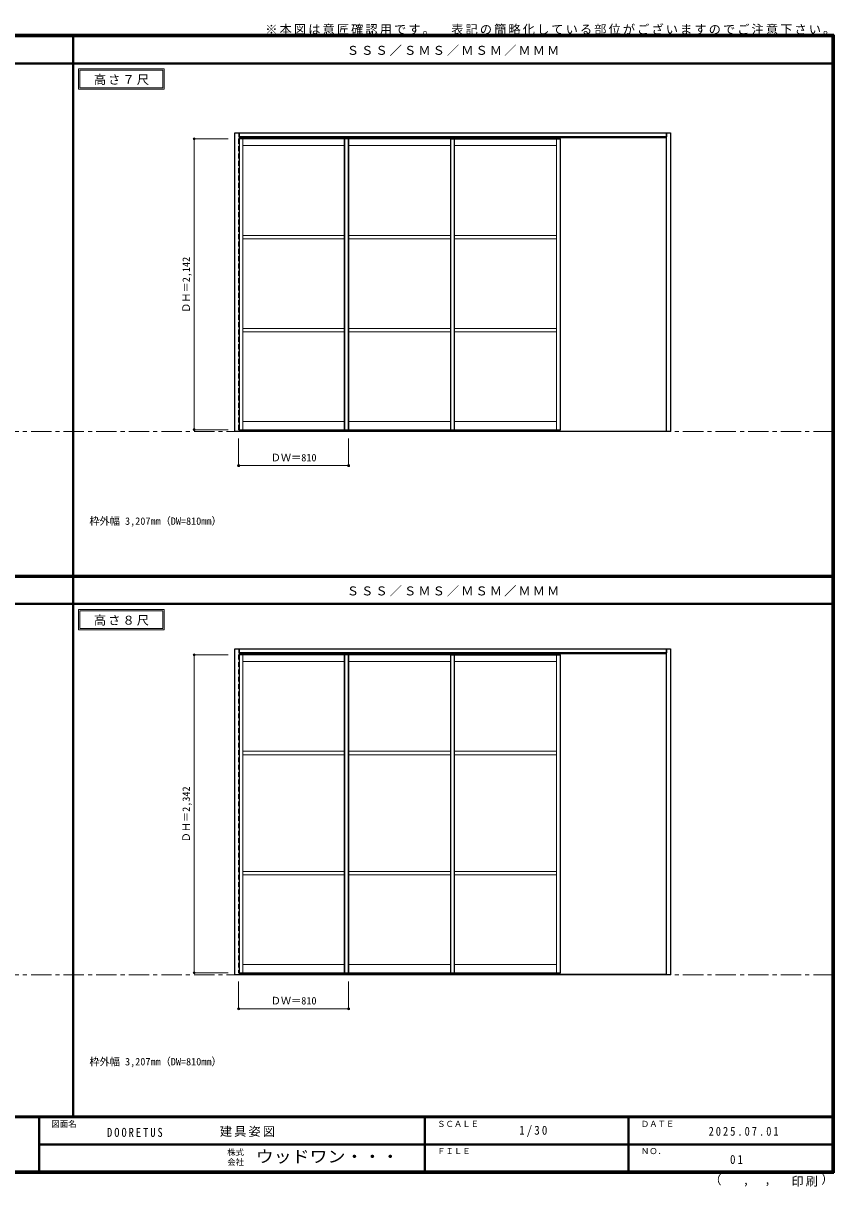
# Model space of a CAD drawing. Units: millimetres, scale not verified. Extents: x -6000 to 5700, y -4307 to 4260.
# Drawn here: x -267 to 5700, y -4307 to 4260 of the extents above; entities that cross this region are included whole.
import ezdxf
from ezdxf.enums import TextEntityAlignment as Align

# ---------------------------------------------------------------- set-up
doc = ezdxf.new("R2010")
doc.units = ezdxf.units.MM
doc.header["$LTSCALE"] = 30
doc.header["$PDMODE"] = 32
doc.header["$PDSIZE"] = 15
doc.linetypes.add('CHAIN1', pattern=[8, 5, -1, 1, -1])
doc.linetypes.add('DASHED1', pattern=[1.8, 1.2, -0.6])
for name, color, linetype, lineweight in [('0-1_通り芯', 7, 'CHAIN1', 18), ('0-2_扉', 7, 'Continuous', 18), ('0-4_枠', 7, 'Continuous', 18), ('0-A_文字', 7, 'Continuous', 18), ('0-B_寸法', 7, 'Continuous', 9), ('F-1_枠', 6, 'Continuous', 40)]:
    doc.layers.add(name, color=color, linetype=linetype, lineweight=lineweight)
doc.layers.add('F-A_文字', color=7, linetype='Continuous')
doc.styles.add('ＭＳ ゴシック', font='')
doc.styles.get('ＭＳ ゴシック').set_extended_font_data('MS Gothic')

msp = doc.modelspace()

# ---------------------------------------------------------------- linework, layer by layer
at = {"layer": '0-1_通り芯'}
for p, q in [((-5490, 1253), (5690, 1253)), ((-5490, -2746.25), (5700, -2746.25))]:
    msp.add_line(p, q, dxfattribs=at)
at = {"layer": '0-2_扉', "color": 4, "linetype": 'DASHED1', "lineweight": 9}
for p, q in [((1318.5, 3409.5), (1318.5, 1267.5)), ((1321.5, 3409.5), (1318.5, 3409.5)), ((1318.5, 1267.5), (1321.5, 1267.5)), ((1318.5, -389.75), (1318.5, -2731.75)), ((1321.5, -389.75), (1318.5, -389.75)), ((1318.5, -2731.75), (1321.5, -2731.75))]:
    msp.add_line(p, q, dxfattribs=at)
at = {"layer": '0-2_扉'}
for p, q in [((1348.5, 3409.5), (1348.5, 1267.5)), ((2098.5, 3359.5), (1348.5, 3359.5)), ((2098.5, 1267.5), (2098.5, 3409.5)), ((2128.5, 3409.5), (2128.5, 1267.5)), ((2878.5, 3359.5), (2128.5, 3359.5)), ((2878.5, 1267.5), (2878.5, 3409.5)), ((2908.5, 3409.5), (2908.5, 1267.5)), ((3658.5, 3359.5), (2908.5, 3359.5)), ((3658.5, 1267.5), (3658.5, 3409.5)), ((2098.5, 2698.5), (1348.5, 2698.5)), ((2098.5, 2673.5), (1348.5, 2673.5)), ((2878.5, 2698.5), (2128.5, 2698.5)), ((2878.5, 2673.5), (2128.5, 2673.5)), ((3658.5, 2698.5), (2908.5, 2698.5)), ((3658.5, 2673.5), (2908.5, 2673.5)), ((2098.5, 2013), (1348.5, 2013)), ((2098.5, 1988), (1348.5, 1988)), ((2878.5, 2013), (2128.5, 2013)), ((2878.5, 1988), (2128.5, 1988)), ((3658.5, 2013), (2908.5, 2013)), ((3658.5, 1988), (2908.5, 1988)), ((1348.5, 1327.5), (2098.5, 1327.5)), ((2128.5, 1327.5), (2878.5, 1327.5)), ((2908.5, 1327.5), (3658.5, 1327.5)), ((1348.5, -389.75), (1348.5, -2731.75)), ((2098.5, -2731.75), (2098.5, -389.75)), ((2128.5, -389.75), (2128.5, -2731.75)), ((2878.5, -2731.75), (2878.5, -389.75)), ((2908.5, -389.75), (2908.5, -2731.75)), ((3658.5, -2731.75), (3658.5, -389.75)), ((2098.5, -439.75), (1348.5, -439.75)), ((2878.5, -439.75), (2128.5, -439.75)), ((3658.5, -439.75), (2908.5, -439.75)), ((2098.5, -1100.75), (1348.5, -1100.75)), ((2878.5, -1100.75), (2128.5, -1100.75)), ((3658.5, -1100.75), (2908.5, -1100.75)), ((2098.5, -1125.75), (1348.5, -1125.75)), ((2878.5, -1125.75), (2128.5, -1125.75)), ((3658.5, -1125.75), (2908.5, -1125.75)), ((2098.5, -1986.25), (1348.5, -1986.25)), ((2098.5, -2011.25), (1348.5, -2011.25)), ((2878.5, -1986.25), (2128.5, -1986.25)), ((2878.5, -2011.25), (2128.5, -2011.25)), ((3658.5, -1986.25), (2908.5, -1986.25)), ((3658.5, -2011.25), (2908.5, -2011.25)), ((1348.5, -2671.75), (2098.5, -2671.75)), ((2128.5, -2671.75), (2878.5, -2671.75)), ((2908.5, -2671.75), (3658.5, -2671.75))]:
    msp.add_line(p, q, dxfattribs=at)
at = {"layer": '0-2_扉', "color": 3, "lineweight": 25}
for p, q in [((2878.5, 3409.5), (2878.5, 1267.5)), ((2878.5, 3409.5), (3688.5, 3409.5)), ((3688.5, 1267.5), (3688.5, 3409.5)), ((1321.5, 1267.5), (2098.5, 1267.5)), ((2878.5, 1267.5), (3688.5, 1267.5)), ((2098.5, -389.75), (1321.5, -389.75)), ((2098.5, -2731.75), (2098.5, -389.75)), ((2878.5, -389.75), (2878.5, -2731.75)), ((2878.5, -389.75), (3688.5, -389.75)), ((3688.5, -2731.75), (3688.5, -389.75)), ((1321.5, -2731.75), (2098.5, -2731.75)), ((2878.5, -2731.75), (3688.5, -2731.75))]:
    msp.add_line(p, q, dxfattribs=at)
for points in [[(2098.5, 1267.5), (2098.5, 3409.5), (1321.5, 3409.5)], [(2128.5, 1267.5), (2128.5, 3409.5), (2128.5, 1267.5)], [(2128.5, -2731.75), (2128.5, -389.75), (2128.5, -2731.75)]]:
    msp.add_lwpolyline(points, dxfattribs=at)
for points in [[(2098.5, 1267.5), (2908.5, 1267.5), (2908.5, 3409.5), (2098.5, 3409.5)], [(2098.5, -2731.75), (2908.5, -2731.75), (2908.5, -389.75), (2098.5, -389.75)]]:
    msp.add_lwpolyline(points, close=True, dxfattribs=at)
at = {"layer": '0-4_枠', "color": 3, "lineweight": 25}
for p, q in [((1321.5, 3423), (1321.5, 3453)), ((1321.5, 3453), (4468.5, 3453)), ((4468.5, 3453), (4498.5, 3453)), ((4468.5, 1253), (4468.5, 3453)), ((4468.5, 3453), (4468.5, 3423)), ((4498.5, 3453), (4498.5, 1253)), ((4468.5, 3423), (1321.5, 3423)), ((4498.5, 1253), (4468.5, 1253)), ((1321.5, -376.25), (1321.5, -346.25)), ((1321.5, -346.25), (4468.5, -346.25)), ((4468.5, -376.25), (1321.5, -376.25)), ((4468.5, -346.25), (4498.5, -346.25)), ((4498.5, -346.25), (4498.5, -2746.25)), ((4498.5, -2746.25), (4468.5, -2746.25))]:
    msp.add_line(p, q, dxfattribs=at)
at = {"layer": '0-4_枠'}
for p, q in [((1321.5, 3417.5), (4468.5, 3417.5)), ((2125.5, 3417.5), (2125.5, 3409.5)), ((2131.5, 3417.5), (2131.5, 3409.5)), ((2875.5, 3417.5), (2875.5, 3409.5)), ((2881.5, 3417.5), (2881.5, 3409.5)), ((2905.5, 3417.5), (2905.5, 3409.5)), ((2911.5, 3417.5), (2911.5, 3409.5)), ((3655.5, 3417.5), (3655.5, 3409.5)), ((3661.5, 3417.5), (3661.5, 3409.5)), ((1321.5, 1256.5), (4468.5, 1256.5)), ((1321.5, 1253), (4468.5, 1253)), ((1363, 1260), (1363, 1267.5)), ((1383.5, 1257.5), (1365.5, 1257.5)), ((1386, 1260), (1386, 1267.5)), ((2061, 1260), (2061, 1267.5)), ((2063.5, 1257.5), (2081.5, 1257.5)), ((2084, 1260), (2084, 1267.5)), ((2143, 1260), (2143, 1267.5)), ((2163.5, 1257.5), (2145.5, 1257.5)), ((2166, 1260), (2166, 1267.5)), ((2841, 1260), (2841, 1267.5)), ((2843.5, 1257.5), (2861.5, 1257.5)), ((2864, 1260), (2864, 1267.5)), ((2923, 1260), (2923, 1267.5)), ((2943.5, 1257.5), (2925.5, 1257.5)), ((2946, 1260), (2946, 1267.5)), ((3621, 1260), (3621, 1267.5)), ((3623.5, 1257.5), (3641.5, 1257.5)), ((3644, 1260), (3644, 1267.5)), ((1321.5, -381.75), (4468.5, -381.75)), ((1345.5, -381.75), (1345.5, -389.75)), ((1351.5, -381.75), (1351.5, -389.75)), ((2095.5, -381.75), (2095.5, -389.75)), ((2101.5, -381.75), (2101.5, -389.75)), ((2125.5, -381.75), (2125.5, -389.75)), ((2131.5, -381.75), (2131.5, -389.75)), ((2875.5, -381.75), (2875.5, -389.75)), ((2881.5, -381.75), (2881.5, -389.75)), ((2905.5, -381.75), (2905.5, -389.75)), ((2911.5, -381.75), (2911.5, -389.75)), ((3655.5, -381.75), (3655.5, -389.75)), ((3661.5, -381.75), (3661.5, -389.75)), ((1363, -2739.25), (1363, -2731.75)), ((1386, -2739.25), (1386, -2731.75)), ((2061, -2739.25), (2061, -2731.75)), ((2084, -2739.25), (2084, -2731.75)), ((2166, -2739.25), (2166, -2731.75)), ((2841, -2739.25), (2841, -2731.75)), ((2864, -2739.25), (2864, -2731.75)), ((2923, -2739.25), (2923, -2731.75)), ((2946, -2739.25), (2946, -2731.75)), ((3621, -2739.25), (3621, -2731.75)), ((3644, -2739.25), (3644, -2731.75)), ((1321.5, -2742.75), (4468.5, -2742.75)), ((1321.5, -2746.25), (4468.5, -2746.25)), ((1383.5, -2741.75), (1365.5, -2741.75)), ((2063.5, -2741.75), (2081.5, -2741.75)), ((2163.5, -2741.75), (2145.5, -2741.75)), ((2843.5, -2741.75), (2861.5, -2741.75)), ((2943.5, -2741.75), (2925.5, -2741.75)), ((3623.5, -2741.75), (3641.5, -2741.75))]:
    msp.add_line(p, q, dxfattribs=at)
at = {"layer": '0-4_枠', "color": 4, "linetype": 'DASHED1', "lineweight": 9}
for p, q in [((3658.5, 3423), (3658.5, 1253)), ((3658.5, -376.25), (3658.5, -2746.25))]:
    msp.add_line(p, q, dxfattribs=at)
at = {"layer": '0-4_枠', "color": 3, "lineweight": 25}
for points in [[(1321.5, 1253), (1291.5, 1253), (1291.5, 3453), (1321.5, 3453)], [(1321.5, -2746.25), (1291.5, -2746.25), (1291.5, -346.25), (1321.5, -346.25)]]:
    msp.add_lwpolyline(points, close=True, dxfattribs=at)
msp.add_lwpolyline([(4468.5, -2746.25), (4468.5, -346.25), (4468.5, -376.25)], dxfattribs=at)
at = {"layer": '0-4_枠'}
msp.add_lwpolyline([(2143, -2739.25), (2143, -2739.07), (2143, -2731.75)], dxfattribs=at)
for centre in [(1374.5, 1261.5), (2072.5, 1261.5), (2154.5, 1261.5), (2852.5, 1261.5), (2934.5, 1261.5), (3632.5, 1261.5), (1374.5, -2737.75), (2072.5, -2737.75), (2154.5, -2737.75), (2852.5, -2737.75), (2934.5, -2737.75), (3632.5, -2737.75)]:
    msp.add_circle(centre, 2, dxfattribs=at)
for centre, radius, start, end in [((1365.5, 1260), 2.5, 180, 270), ((1374.5, 1263.5), 8.5, 224.90087, 235.43968), ((1374.5, 1263.5), 8.5, 304.56032, 315.09913), ((1383.5, 1260), 2.5, 270, 0), ((2063.5, 1260), 2.5, 180, 270), ((2072.5, 1263.5), 8.5, 224.90087, 235.43968), ((2072.5, 1261.5), 2, 22.21766, 34.24261), ((2072.5, 1263.5), 8.5, 304.56032, 315.09913), ((2081.5, 1260), 2.5, 270, 0), ((2145.5, 1260), 2.5, 180, 270), ((2154.5, 1263.5), 8.5, 224.90087, 235.43968), ((2154.5, 1263.5), 8.5, 304.56032, 315.09913), ((2163.5, 1260), 2.5, 270, 0), ((2843.5, 1260), 2.5, 180, 270), ((2852.5, 1263.5), 8.5, 224.90087, 235.43968), ((2852.5, 1261.5), 2, 22.21766, 34.24261), ((2852.5, 1263.5), 8.5, 304.56032, 315.09913), ((2861.5, 1260), 2.5, 270, 0), ((2925.5, 1260), 2.5, 180, 270), ((2934.5, 1263.5), 8.5, 224.90087, 235.43968), ((2934.5, 1261.5), 2, 145.75739, 157.78234), ((2934.5, 1263.5), 8.5, 304.56032, 315.09913), ((2943.5, 1260), 2.5, 270, 0), ((3623.5, 1260), 2.5, 180, 270), ((3632.5, 1263.5), 8.5, 224.90087, 235.43968), ((3632.5, 1263.5), 8.5, 304.56032, 315.09913), ((3641.5, 1260), 2.5, 270, 0), ((1365.5, -2739.25), 2.5, 180, 270), ((1383.5, -2739.25), 2.5, 270, 0), ((2063.5, -2739.25), 2.5, 180, 270), ((2072.5, -2737.75), 2, 22.21766, 34.24261), ((2081.5, -2739.25), 2.5, 270, 0), ((2145.5, -2739.25), 2.5, 180, 270), ((2163.5, -2739.25), 2.5, 270, 0), ((2843.5, -2739.25), 2.5, 180, 270), ((2852.5, -2737.75), 2, 22.21766, 34.24261), ((2861.5, -2739.25), 2.5, 270, 0), ((2925.5, -2739.25), 2.5, 180, 270), ((2934.5, -2737.75), 2, 145.75739, 157.78234), ((2943.5, -2739.25), 2.5, 270, 0), ((3623.5, -2739.25), 2.5, 180, 270), ((3641.5, -2739.25), 2.5, 270, 0), ((1374.5, -2735.75), 8.5, 224.90087, 235.43968), ((1374.5, -2735.75), 8.5, 304.56032, 315.09913), ((2072.5, -2735.75), 8.5, 224.90087, 235.43968), ((2072.5, -2735.75), 8.5, 304.56032, 315.09913), ((2154.5, -2735.75), 8.5, 224.90087, 235.43968), ((2154.5, -2735.75), 8.5, 304.56032, 315.09913), ((2852.5, -2735.75), 8.5, 224.90087, 235.43968), ((2852.5, -2735.75), 8.5, 304.56032, 315.09913), ((2934.5, -2735.75), 8.5, 224.90087, 235.43968), ((2934.5, -2735.75), 8.5, 304.56032, 315.09913), ((3632.5, -2735.75), 8.5, 224.90087, 235.43968), ((3632.5, -2735.75), 8.5, 304.56032, 315.09913)]:
    msp.add_arc(centre, radius, start, end, dxfattribs=at)
at = {"layer": '0-A_文字'}
for p, q in [((140, 3925), (140, 3775)), ((150, 3915), (150, 3785)), ((150, 3915), (761.03, 3915)), ((761.03, 3915), (761.03, 3785)), ((140, 3775), (771.03, 3775)), ((150, 3785), (761.03, 3785)), ((140, -55.5), (140, -205.5)), ((150, -65.5), (150, -195.5)), ((150, -65.5), (761.03, -65.5)), ((761.03, -65.5), (761.03, -195.5)), ((140, -205.5), (771.03, -205.5)), ((150, -195.5), (761.03, -195.5))]:
    msp.add_line(p, q, dxfattribs=at)
for points in [[(140, 3925), (771.03, 3925), (771.03, 3775)], [(140, -55.5), (771.03, -55.5), (771.03, -205.5)]]:
    msp.add_lwpolyline(points, dxfattribs=at)
at = {"layer": '0-B_寸法', "color": 4}
for p, q in [((991.5, 1267.5), (991.5, 3409.5)), ((991.5, 3409.5), (1241.5, 3409.5)), ((991.5, 1267.5), (1241.5, 1267.5)), ((1318.5, 1003), (1318.5, 1203)), ((2128.5, 1003), (2128.5, 1203)), ((2128.5, 1003), (1318.5, 1003)), ((991.5, -2731.75), (991.5, -389.75)), ((991.5, -389.75), (1241.5, -389.75)), ((991.5, -2731.75), (1241.5, -2731.75)), ((1318.5, -2996.25), (1318.5, -2796.25)), ((2128.5, -2996.25), (2128.5, -2796.25)), ((2128.5, -2996.25), (1318.5, -2996.25))]:
    msp.add_line(p, q, dxfattribs=at)
at = {"layer": '0-B_寸法'}
for p in [(991.5, 3409.5), (991.5, 1267.5), (1318.5, 1003), (2128.5, 1003), (991.5, -389.75), (991.5, -2731.75), (1318.5, -2996.25), (2128.5, -2996.25)]:
    msp.add_point(p, dxfattribs=at)
at = {"layer": 'F-1_枠'}
for p, q in [((-6000, 4175), (5700, 4175)), ((-6000, 4170), (5700, 4170)), ((-6000, 4165), (5700, 4165)), ((100, -3790), (100, 4175)), ((5690, 4175), (5690, -4205)), ((5695, 4175), (5695, -4205)), ((5700, 4175), (5700, -4205)), ((-6000, 3965), (5700, 3965)), ((-6000, 190.5), (5700, 190.5)), ((-6000, 187.5), (5700, 187.5)), ((-6000, 184.5), (5700, 184.5)), ((-6000, -15.5), (5700, -15.5)), ((5700, -3790), (-6000, -3790)), ((5700, -3795), (-6000, -3795)), ((-150, -3795), (-150, -4195)), ((2690, -3795), (2690, -4195)), ((4190, -3795), (4190, -4195)), ((-150, -3995), (5690, -3995.01)), ((5700, -4195), (-6000, -4195)), ((5700, -4200), (-6000, -4200)), ((5700, -4205), (-6000, -4205))]:
    msp.add_line(p, q, dxfattribs=at)

# ---------------------------------------------------------------- texts
at = {"layer": '0-A_文字', "style": 'ＭＳ ゴシック'}
for p in [(220, 550.5), (220, -3430)]:
    msp.add_text('枠外幅 3,207mm（DW=810mm）', height=54.99, dxfattribs=at).set_placement(p, align=Align.BOTTOM_LEFT)
at = {"layer": '0-A_文字', "char_height": 65.98, "attachment_point": 7, "style": 'ＭＳ ゴシック'}
for s, insert in [('\\T1.17;※本図は意匠確認用です。\u3000表記の簡略化している部位がございますのでご注意下さい。', (1515, 4175)), ('\\T1.17;ＳＳＳ／ＳＭＳ／ＭＳＭ／ＭＭＭ', (2115, 4020)), ('\\T1.17;高さ７尺', (253.02, 3805)), ('\\T1.17;ＳＳＳ／ＳＭＳ／ＭＳＭ／ＭＭＭ', (2115, 39.5)), ('\\T1.17;高さ８尺', (253.02, -175.5))]:
    msp.add_mtext(s, dxfattribs=dict(at, insert=insert))
at = {"layer": '0-B_寸法', "style": 'ＭＳ ゴシック'}
for s, p in [('ＤＨ＝2,142', (976.5, 2128)), ('ＤＨ＝2,342', (976.5, -1771.25))]:
    msp.add_text(s, height=54.99, rotation=90, dxfattribs=at).set_placement(p, align=Align.BOTTOM_LEFT)
for p in [(1554.75, 1018), (1554.75, -2981.25)]:
    msp.add_text('ＤＷ＝810', height=54.99, dxfattribs=at).set_placement(p, align=Align.BOTTOM_LEFT)
at = {"layer": 'F-A_文字', "style": 'ＭＳ ゴシック'}
for s, height, p in [('図面名', 43.99, (-60, -3880)), ('ＳＣＡＬＥ', 43.99, (2780, -3880)), ('ＤＡＴＥ', 43.99, (4280, -3880)), ('株式', 43.99, (1235, -4089)), ('ＦＩＬＥ', 43.99, (2780, -4080)), ('ＮＯ．', 43.99, (4280, -4080)), ('会社', 43.99, (1235, -4161)), ('（', 65.98, (4784.03, -4308.31)), (',', 65.98, (5031.28, -4308.31)), (',', 65.98, (5190.2, -4305.53)), ('）', 65.98, (5608.4, -4304.13))]:
    msp.add_text(s, height=height, dxfattribs=at).set_placement(p, align=Align.BOTTOM_LEFT)
at = {"layer": 'F-A_文字', "style": 'ＭＳ ゴシック', "width": 1.1}
msp.add_text('ウッドワン・・・', height=87.98, dxfattribs=at).set_placement((1445, -4155), align=Align.BOTTOM_LEFT)
at = {"layer": 'F-A_文字', "char_height": 65.98, "attachment_point": 7, "style": 'ＭＳ ゴシック'}
for s, insert in [('\\T1.38;\\W0.9;1/30', (3383.75, -3940)), ('\\T1.39;\\W0.85;DOORETUS', (350, -3940.79)), ('\\T1.17;建具姿図', (1180.42, -3940)), ('\\T1.39;\\W0.85;2025.07.01', (4778.75, -3932.5)), ('\\T1.36;\\W0.9;01', (4936.25, -4140)), ('\\T1.17;印刷', (5388.15, -4306.92))]:
    msp.add_mtext(s, dxfattribs=dict(at, insert=insert))

doc.saveas('drawing.dxf')
